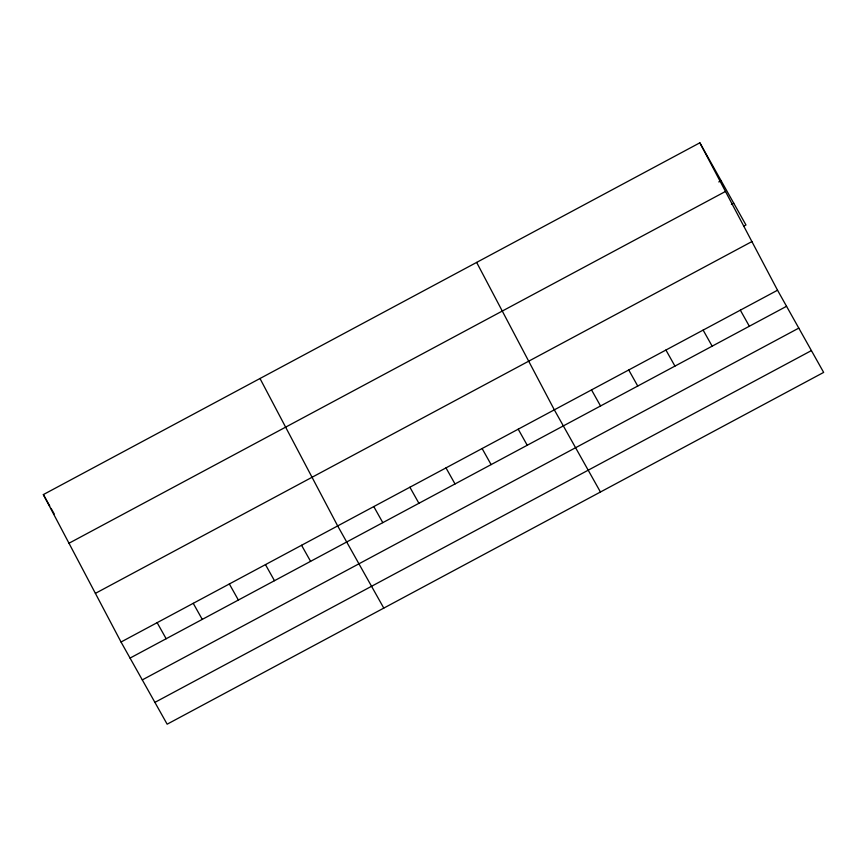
<?xml version="1.0" encoding="UTF-8"?>
<svg xmlns="http://www.w3.org/2000/svg" width="867" height="867" viewBox="0 0 867 867"><rect width="100%" height="100%" fill="white"/><g stroke="black" fill="none" stroke-linecap="round" stroke-linejoin="round"><path stroke-width="1.3" d="M699.853 142.806L777.536 290.228L823.65 372.409L167.147 724.194L121.033 642.014L43.35 494.591L699.853 142.806L745.967 224.986L743.648 226.222M718.786 181.94L721.116 180.694M68.981 543.241L725.484 191.455M731.401 204.417L733.731 203.171M95.392 593.364L751.906 241.579M121.033 642.014L777.536 290.228M130.05 658.086L786.553 306.3M142.296 679.901L798.8 328.116M154.9 702.378L811.404 350.593M740.331 310.169L749.348 326.241M703.126 330.099L712.154 346.171M665.932 350.04L674.949 366.112M628.727 369.971L637.744 386.043M591.522 389.901L600.549 405.973M600.441 492.012L554.327 409.842L476.644 262.408M518.217 429.187L527.234 445.259M482.106 448.532L491.123 464.604M445.996 467.887L455.023 483.959M409.896 487.232L418.913 503.304M373.785 506.577L382.802 522.649M383.788 608.103L337.675 525.933L259.992 378.5M301.564 545.278L310.592 561.35M265.465 564.623L274.481 580.695M229.354 583.979L238.371 600.051M193.243 603.324L202.26 619.396M157.144 622.669L166.161 638.741M43.35 494.591L49.787 506.068M51.077 508.365L54.209 513.936"/></g></svg>
